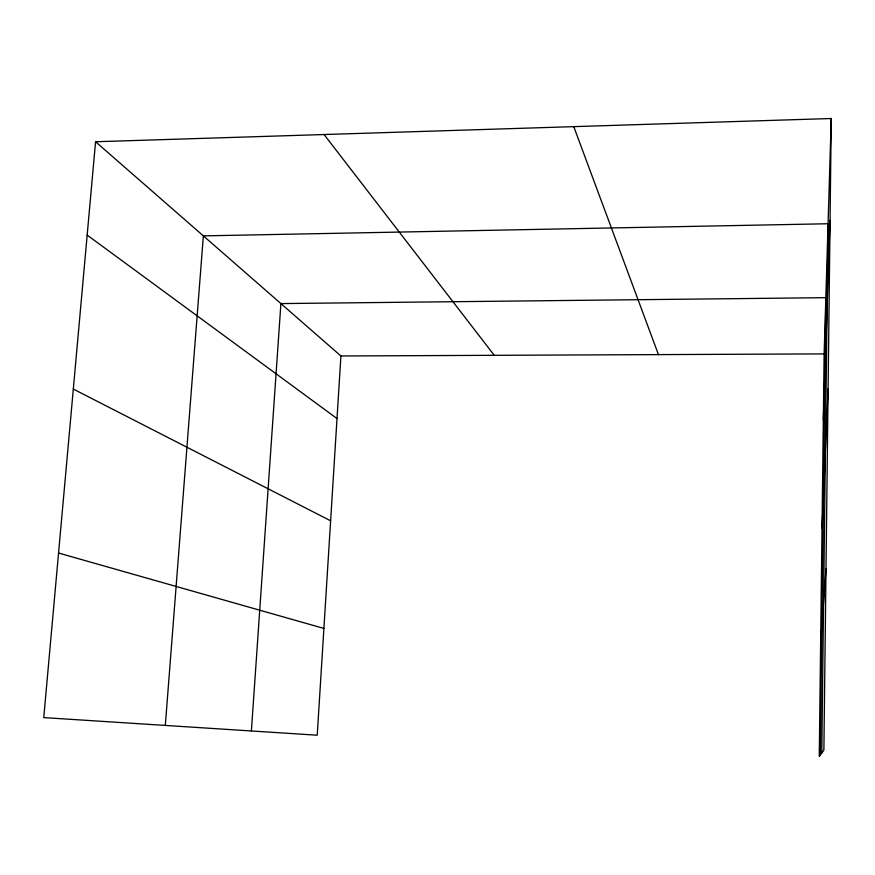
<?xml version="1.0" encoding="UTF-8"?>
<svg xmlns="http://www.w3.org/2000/svg" width="875" height="875" viewBox="0 0 875 875"><rect width="100%" height="100%" fill="white"/><g stroke="black" fill="none" stroke-linecap="round" stroke-linejoin="round"><path stroke-width="1.31" d="M831.25 118.508L824.13 353.894L819.262 756.492L823.889 750.083L831.25 118.508L95.572 141.75L43.75 717.598L317.231 735.208L340.911 355.983L95.572 141.75M820.345 754.983L825.836 297.675L280.908 303.581L251.388 730.964M821.789 752.981L828.067 223.748L203.361 235.878L165.309 725.43M823.331 420.175L830.058 220.391M822.019 528.631L828.1 388.872M820.63 642.95L826 568.848M340.911 355.983L824.13 353.894M58.559 553.033L323.903 628.436M73.314 389.069L330.619 520.789M87.172 235.091L337.006 418.534M324.078 134.531L494.277 355.327M573.77 126.645L658.448 354.616"/></g></svg>
